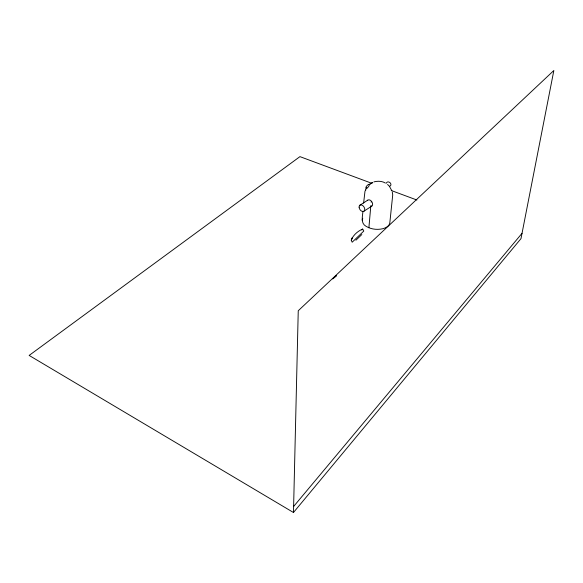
<?xml version="1.0" encoding="UTF-8"?>
<svg xmlns="http://www.w3.org/2000/svg" width="583" height="583" viewBox="0 0 583 583"><rect width="100%" height="100%" fill="white"/><g stroke="black" fill="none" stroke-linecap="round" stroke-linejoin="round"><path stroke-width="0.87" d="M293.475 512.501L298.248 310.739L553.85 70.499L520.991 238.629L293.475 512.501L29.15 355.426L299.939 156.63L371.633 183.23M392.272 192.069L392.723 194.933L389.896 222.145A14.079 8.067 5.4 0 1 382.885 228.704C377.237 230.045 371.028 229.338 366.037 226.284C360.396 223.223 362.59 216.322 362.947 211.243M363.617 203.081L365.016 190.969M368.886 227.778L370.832 205.69M371.138 202.155L371.174 201.754M366.481 187.959L365.432 190.342L365.811 190.08M332.827 278.776L336.362 275.744L332.747 278.849M293.613 506.489L522.025 233.331M361.766 229.957L362.684 229.075L363.799 231.065L352.161 242.215L351.214 240.079C353.203 235.138 357.773 231.057 362.684 229.075M355.907 240.218L361.839 234.534M364.018 211.17L371.881 206.039M359.842 205.252L367.735 200.18M369.207 184.49L372.799 182.508L370.941 183.521M370.759 183.652L368.937 184.651M373.943 181.881C377.791 180.861 381.938 180.985 385.436 183.055M391.259 190.51L416.867 200.005M387.571 184.454L389.437 186.298L391.842 190.794M386.361 183.2A2.485 1.975 37.8 0 1 389.925 182.603A2.485 1.975 37.8 0 1 389.889 186.137M367.305 200.661A3.593 2.427 56.8 0 1 371.983 202.01A3.593 2.427 56.8 0 1 370.642 206.382M362.203 220.316A14.087 8.075 5.4 0 1 362.764 218.282M352.001 238.141L351.36 240.4L352.001 238.141M359.106 207.154A3.622 2.412 56.8 0 0 363.449 211.447A3.622 2.412 56.8 0 0 363.253 206.018A3.622 2.412 56.8 0 0 359.106 207.154M366.94 188.127A2.434 0.911 -49.8 0 0 369.25 184.753A2.434 0.911 -49.8 0 0 366.467 186.32A2.434 0.911 -49.8 0 0 366.94 188.127"/></g></svg>
